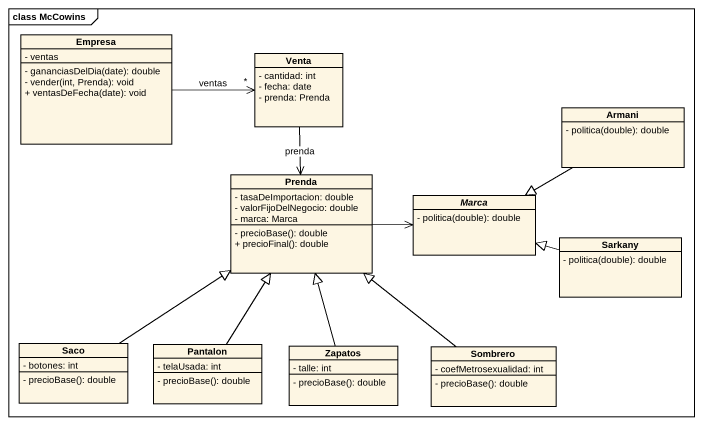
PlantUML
@startuml
mainframe class McCowins
hide circle
hide empty members
skinparam classAttributeIconSize 0
class Empresa {
  - ventas
  - gananciasDelDia(date): double
  - vender(int, Prenda): void
  + ventasDeFecha(date): void
}
class Venta {
  - cantidad: int
  - fecha: date
  - prenda: Prenda
}
class Armani {
  - politica(double): double
}
class Prenda {
  - tasaDeImportacion: double
  - valorFijoDelNegocio: double
  - marca: Marca
  - precioBase(): double
  + precioFinal(): double
}
abstract class Marca {
  - politica(double): double
}
class Sarkany {
  - politica(double): double
}
class Saco {
  - botones: int
  - precioBase(): double
}
class Pantalon {
  - telaUsada: int
  - precioBase(): double
}
class Zapatos {
  - talle: int
  - precioBase(): double
}
class Sombrero {
  - coefMetrosexualidad: int
  - precioBase(): double
}
Empresa -right-> "*" Venta : ventas
Venta --> Prenda : prenda
Armani -left-|> Marca
Prenda -right-> Marca
Sarkany -left-|> Marca
Saco -up-|> Prenda
Pantalon -up-|> Prenda
Zapatos -up-|> Prenda
Sombrero -up-|> Prenda
@enduml
